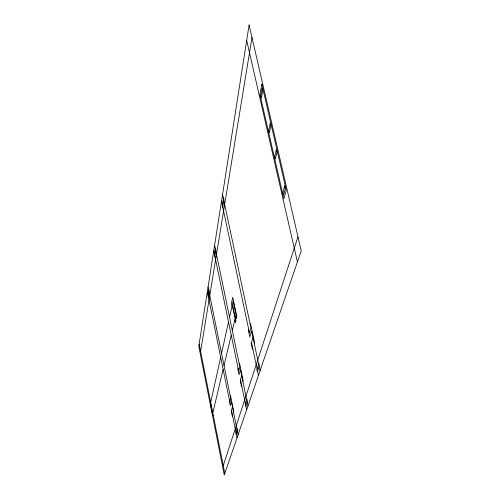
<?xml version="1.0" encoding="UTF-8"?>
<svg xmlns="http://www.w3.org/2000/svg" width="500" height="500" viewBox="0 0 500 500"><rect width="100%" height="100%" fill="white"/><g stroke="black" fill="none" stroke-linecap="round" stroke-linejoin="round"><path stroke-width="0.75" d="M200.6 351.413L251.988 37.525M210.263 404.3L210.438 403.519M210.525 403.131L220.694 357.3M221.556 353.4L228.519 322.019M229.562 317.319L232.244 305.231L235.087 318.812L232.312 330.544M212.362 414.894L212.544 414.137M212.631 413.762L223.137 369.331M224.031 365.55L231.231 335.106M229.319 399.744L230.194 405.688L231.369 401.581L237.013 429.275M230.287 396.262L230.481 395.562L233.75 411.581L233.544 412.256M238.094 368.219L237.862 369.05L239.05 374.769L240.469 369.812L246.75 400.044M239.262 364.012L239.5 363.162L243.137 380.644L242.887 381.456M248.787 329.794L248.506 330.812L249.838 337.094L251.588 330.981L258.669 364.263M250.231 324.606L250.525 323.556L254.619 342.788L254.312 343.794M232.456 406.906L231.262 410.95L232.338 416.231L232.537 415.575M241.675 375.625L240.238 380.513L241.425 386.269L241.669 385.475M252.95 337.381L251.175 343.4L252.512 349.731L252.812 348.756M223.244 465.594L297.969 236.788M246.688 40.388L297.425 261.925M222.55 194.525L223.394 198.487M223.819 200.469L250.906 327.794L249.456 332.938L222.756 207.062M259.131 366.431L260.056 370.775M221.506 201.188L222.338 205.1M251.462 342.413L257.1 368.975M257.556 371.119L258.463 375.406M232.019 306.238L231.419 303.344L232.763 297.194L236.875 316.806L236.4 318.794L235.787 315.85L236.019 314.85L233.15 301.15L232.469 304.219L235.931 320.756L235.463 322.706L234.856 319.788M214.6 245.294L215.356 248.919M215.731 250.731L239.862 366.906L238.688 371.081L214.869 256.119M247.156 402.013L247.975 405.95M213.75 250.731L214.494 254.319M240.475 379.706L245.475 403.862M245.881 405.806L246.688 409.7M208.056 287.1L208.738 290.444M209.075 292.119L230.831 398.919L229.85 402.375L208.356 296.6M237.375 431.075L238.113 434.681M207.344 291.631L208.019 294.944M231.462 410.288L235.963 432.425M236.325 434.206L237.05 437.781M199.137 344.038L224.8 473.45M249.1 25L198.781 346.319L224.269 475L301.219 250.881L249.1 25M208.831 289.837L207.925 295.531L208.263 297.188L209.175 291.512L208.831 289.837M215.469 248.188L214.381 255.031L214.75 256.825L215.85 250.006L215.469 248.188M223.538 197.594L222.2 205.975L222.619 207.931L223.956 199.581L223.538 197.594M261.85 84.269L259.925 94.312L283.881 198.787L286.256 190.175L261.85 84.269M262.162 88.294L260.781 95.444L261.363 97.987L262.75 90.862L262.162 88.294M270.231 123.325L268.744 130.144L269.337 132.744L270.831 125.95L270.231 123.325M210.225 401.613L212.844 415.662L210.225 401.613M276.306 149.725L274.744 156.287L275.35 158.925L276.925 152.387L276.306 149.725M284.662 185.987L282.981 192.194L283.6 194.881L285.287 188.7L284.662 185.987M237.15 428.85L235.825 432.844L236.181 434.619L237.519 430.65L237.15 428.85M246.919 399.531L245.312 404.363L245.712 406.306L247.331 401.5L246.919 399.531M258.881 363.625L256.894 369.594L257.344 371.731L259.344 365.8L258.881 363.625"/></g></svg>
